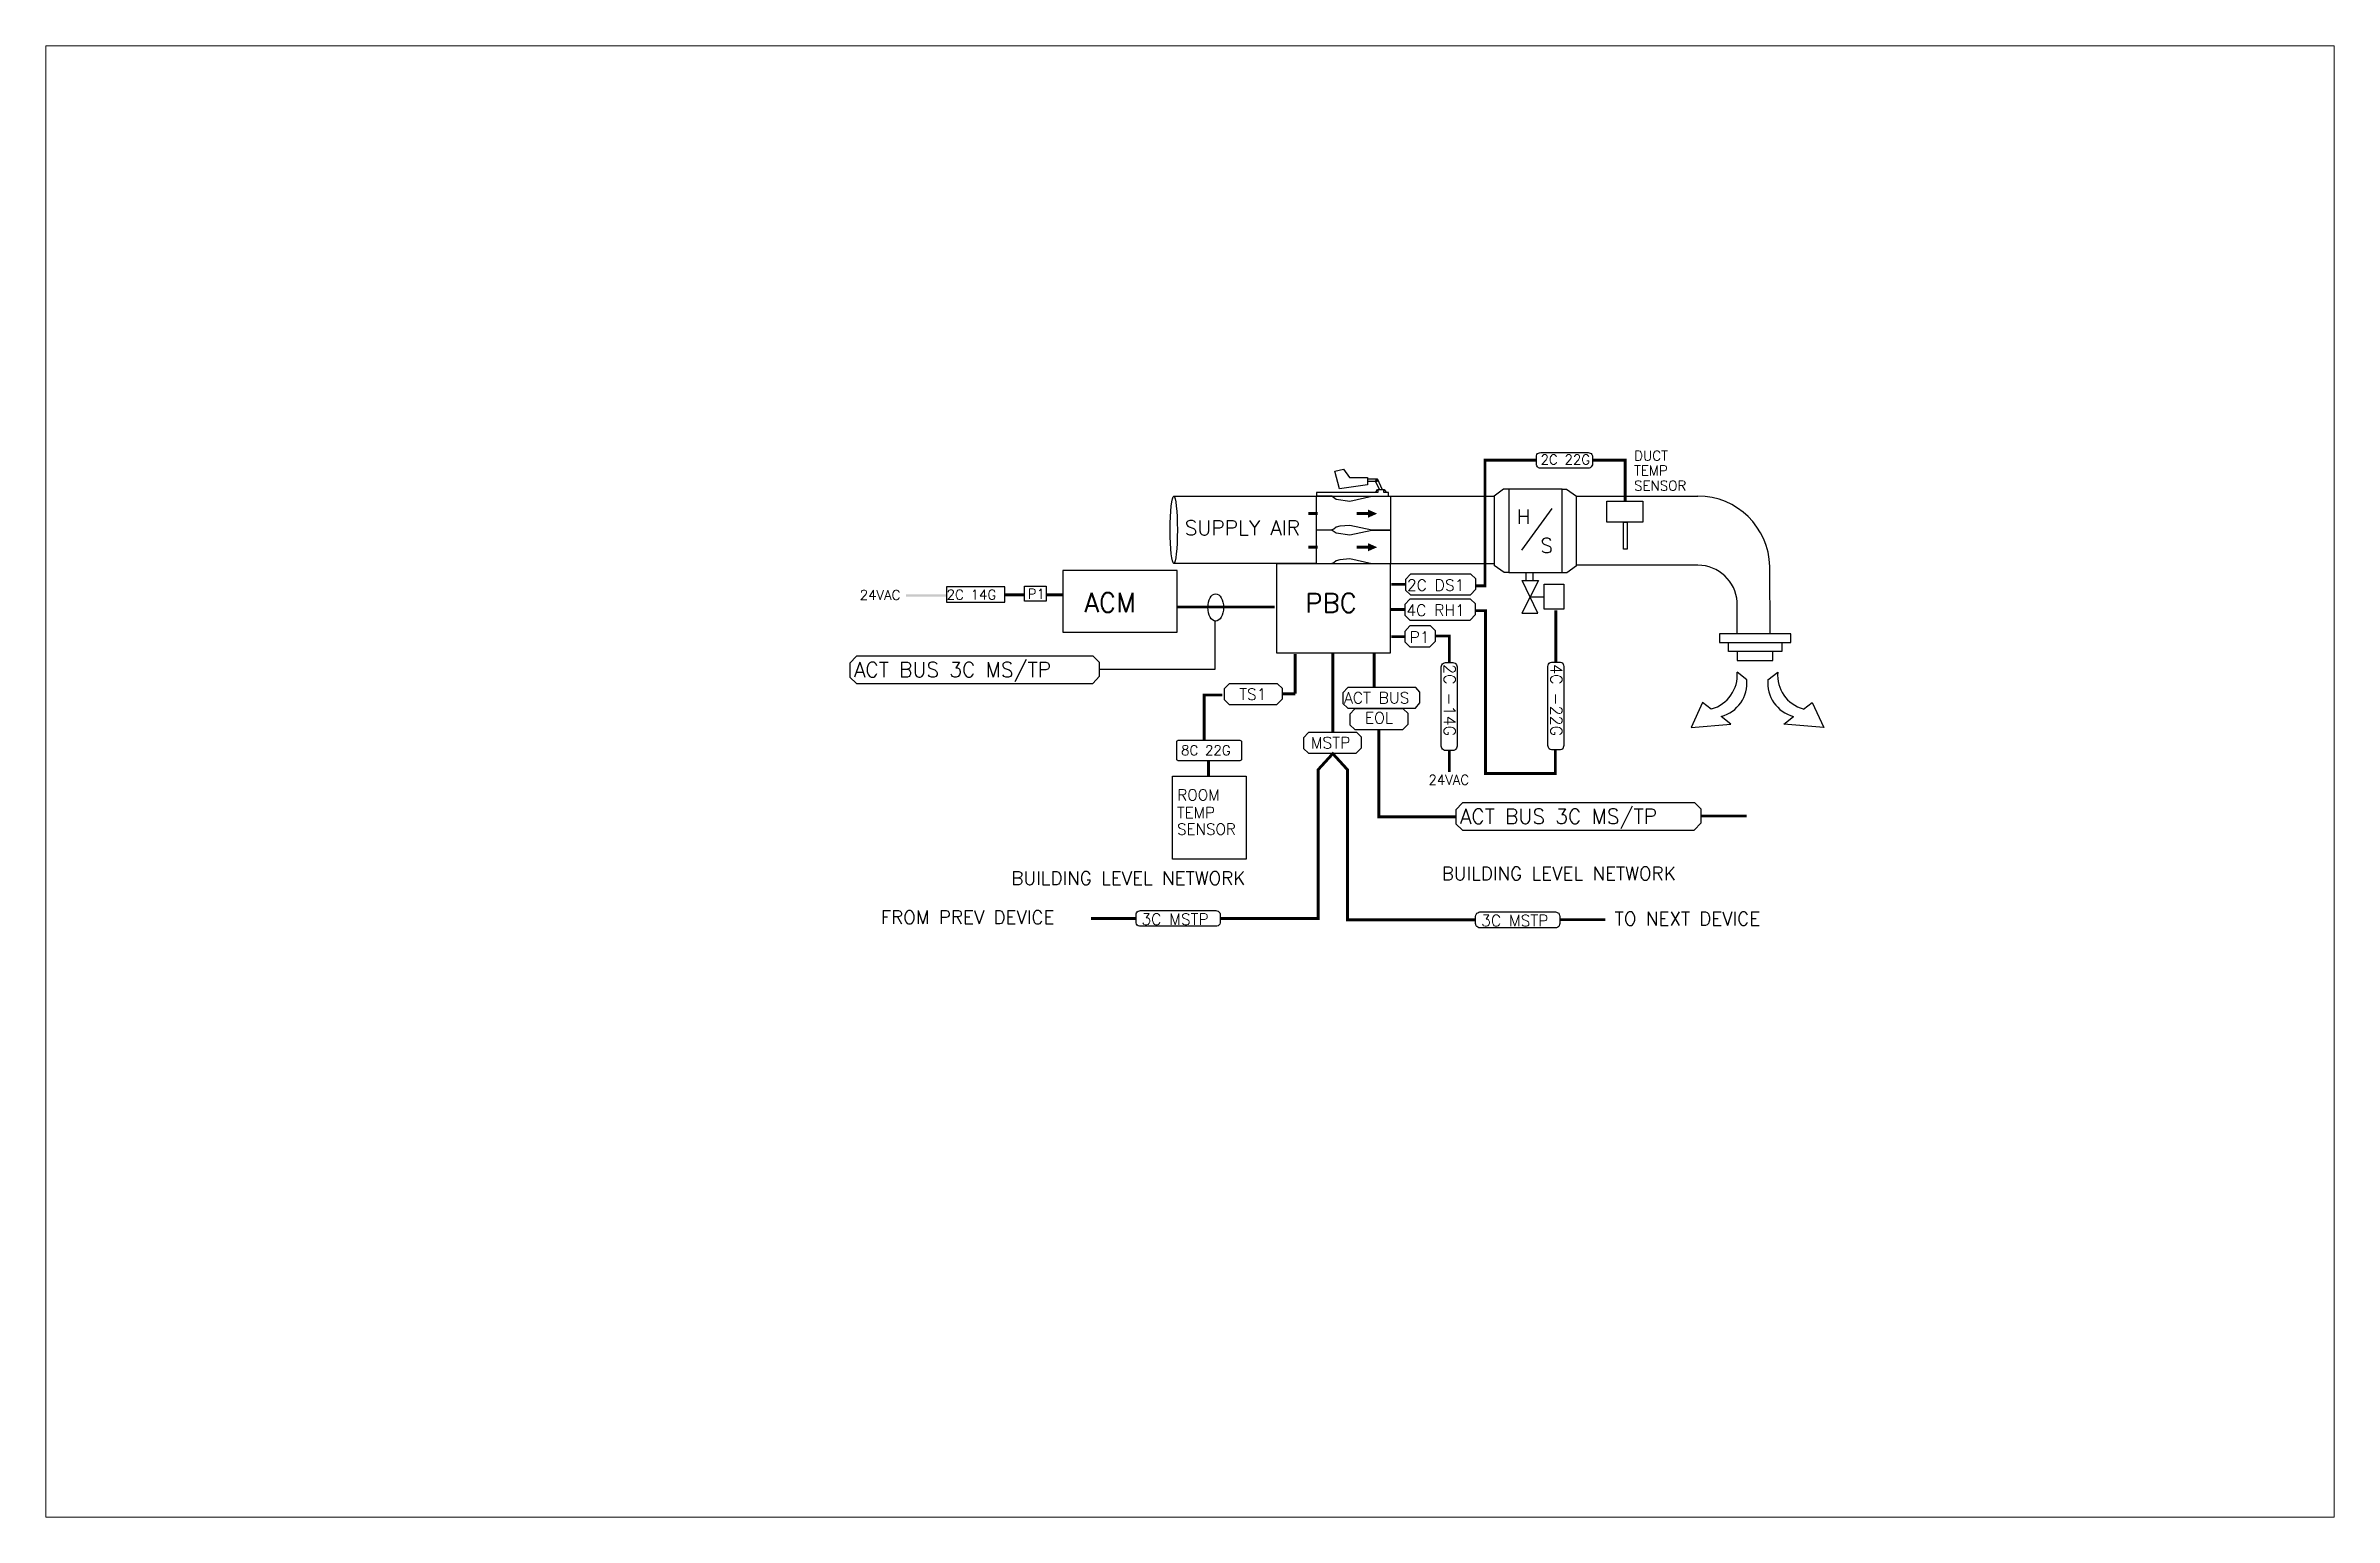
# Paper-space layout 'Layout1' of a CAD drawing. Extents: x 0.7 to 16.1, y 0.3 to 10.2.
# The model-space entities are those that its viewports show. They can reach past a viewport. Long polylines and large blocks are cut down to what shows.
import ezdxf

# ---------------------------------------------------------------- set-up
doc = ezdxf.new("R2010")
doc.units = 0
doc.header["$LTSCALE"] = 96
doc.header["$MEASUREMENT"] = 0
doc.layers.get('0').update_dxf_attribs({"linetype": 'CONTINUOUS'})
for name, color, linetype in [('COIL', 7, 'CONTINUOUS'), ('DUCT TEMP', 7, 'CONTINUOUS'), ('HOOD', 7, 'CONTINUOUS'), ('MVIEW', 1, 'CONTINUOUS'), ('SUP', 7, 'CONTINUOUS'), ('TEMP SENS', 7, 'CONTINUOUS')]:
    doc.layers.add(name, color=color, linetype=linetype)
doc.styles.get("Standard").update_dxf_attribs({"font": 'ROMANS'})

msp = doc.modelspace()

# ---------------------------------------------------------------- hatches: boundary and pattern name
at = {"layer": 'SUP', "linetype": 'Continuous', "transparency": 33554687}
msp.add_hatch(color=7, dxfattribs=at).paths.add_polyline_path([(648, 628), (648, 629.5), (622, 629.5), (622, 628)])

# ---------------------------------------------------------------- linework, layer by layer
msp.add_ellipse((795, 671.1), major_axis=(0, 21.8), ratio=0.107953)
at = {"layer": 'COIL', "color": 7, "linetype": 'Continuous'}
msp.add_lwpolyline([(990, 616.4), (990, 623.3), (986.9, 626.3), (947.7, 626.3), (944.4, 622.9), (944.4, 616), (947.7, 612.8), (986.5, 612.8)], close=True, dxfattribs=at)
at = {"layer": 'COIL', "color": 7, "linetype": 'Continuous', "const_width": 1.85}
for points in [[(944.4, 619.6), (935.4, 619.6)], [(996.5, 595.5), (996.5, 618.9), (990, 618.9)]]:
    msp.add_lwpolyline(points, dxfattribs=at)
at = {"layer": 'COIL', "color": 7, "ltscale": 2, "const_width": 1.85}
for points in [[(1042, 619.2), (1042, 585.7)], [(1041.6, 528.9), (1041.6, 513.7), (996.5, 513.7), (996.5, 595.5)], [(977.3, 485.7), (977.3, 485.7), (927.6, 485.7), (927.6, 542)]]:
    msp.add_lwpolyline(points, dxfattribs=at)
at = {"layer": 'DUCT TEMP', "color": 7, "ltscale": 2, "const_width": 1.85}
for points in [[(1029.1, 716.2), (996.2, 716.2), (996.2, 635), (990.2, 635)], [(1086.8, 689.7), (1086.8, 716.2), (1065.6, 716.2)]]:
    msp.add_lwpolyline(points, dxfattribs=at)
at = {"layer": 'DUCT TEMP', "color": 7, "lineweight": 25, "transparency": 33554687}
msp.add_lwpolyline([(1065.7, 713.7), (1065.6, 713.1), (1065.3, 712.4), (1064.9, 711.8), (1064.2, 711.3), (1063.5, 711), (1062.8, 710.9), (1032.2, 710.9), (1031.5, 711), (1030.7, 711.3), (1030.2, 711.8), (1029.7, 712.4), (1029.5, 713.1), (1029.4, 713.7), (1029.4, 718.3), (1029.5, 718.9), (1029.7, 719.8), (1030.2, 720.4), (1030.7, 720.8), (1031.5, 721), (1032.2, 721.1), (1062.8, 721.1), (1063.5, 721), (1064.2, 720.8), (1064.9, 720.4), (1065.3, 719.8), (1065.6, 718.9), (1065.7, 718.3)], close=True, dxfattribs=at)
at = {"layer": 'DUCT TEMP', "color": 7, "linetype": 'Continuous', "lineweight": 25}
for points in [[(1098.2, 676.2), (1074.9, 676.2), (1074.9, 689.7), (1098.2, 689.7)], [(1088, 658.7), (1085.7, 658.7), (1085.7, 676), (1088, 676)]]:
    msp.add_lwpolyline(points, close=True, dxfattribs=at)
at = {"layer": 'DUCT TEMP', "color": 7, "linetype": 'Continuous', "const_width": 1.85}
msp.add_lwpolyline([(944.7, 635.9), (935.6, 635.9)], dxfattribs=at)
at = {"layer": 'DUCT TEMP', "color": 7, "linetype": 'Continuous'}
msp.add_lwpolyline([(990.2, 632.7), (990.2, 639.5), (987.1, 642.5), (948, 642.5), (944.7, 639.1), (944.7, 632.2), (948, 629.1), (986.8, 629.1)], close=True, dxfattribs=at)
at = {"layer": 'HOOD', "color": 0}
for p, q in [((1008.2, 697.5), (1002, 693)), ((1011.6, 697.5), (1008.2, 697.5)), ((1011.6, 697.5), (1011.6, 643.5)), ((1046, 643.5), (1046, 697.5)), ((1046, 697.5), (1048.8, 697.5)), ((1048.8, 697.5), (1055.3, 693)), ((795, 692.8), (887.3, 692.8)), ((897.3, 692.8), (887.3, 692.8)), ((887.3, 671.1), (887.3, 692.8)), ((897.3, 692.8), (900, 691)), ((900, 691), (908.8, 689.7)), ((908.8, 689.7), (923.1, 692.8)), ((923.1, 692.8), (935.2, 692.8)), ((935.2, 692.8), (1002, 692.8)), ((935.2, 692.8), (935.2, 671)), ((1002, 693), (1002, 648)), ((1039.3, 684.9), (1019.8, 658)), ((1055.3, 693), (1133.8, 693)), ((1055.3, 647.9), (1055.3, 693)), ((887.3, 671.1), (897.3, 671.1)), ((897.3, 671), (887.3, 671)), ((887.3, 649.3), (887.3, 671)), ((898.4, 671.6), (897.1, 671.1)), ((897.3, 671), (900, 669.2)), ((900, 672.9), (898.4, 671.6)), ((902.4, 673.6), (900, 672.9)), ((900, 669.2), (908.8, 668)), ((908.8, 674), (902.4, 673.6)), ((923.1, 671), (908.8, 674)), ((908.8, 668), (923.1, 671)), ((923.1, 671), (935.2, 671)), ((935.2, 671), (923.1, 671)), ((935.2, 671), (935.2, 649.2)), ((900, 651.1), (898.4, 649.8)), ((902.4, 651.8), (900, 651.1)), ((908.8, 652.3), (902.4, 651.8)), ((923.1, 649.2), (908.8, 652.3)), ((887.3, 649.3), (795, 649.3)), ((887.3, 649.3), (897.3, 649.3)), ((898.4, 649.8), (897.1, 649.3)), ((897.1, 649.3), (897.3, 649.3)), ((935.2, 649.2), (923.1, 649.2)), ((1002, 649.2), (935.2, 649.2)), ((1008.5, 643.5), (1002, 648)), ((1011.6, 643.5), (1008.5, 643.5)), ((1046, 643.5), (1049.1, 643.5)), ((1049.1, 643.5), (1055.3, 648)), ((1133.8, 648.3), (1055.3, 648.3)), ((1180.1, 647.5), (1180.2, 604)), ((1159.2, 604), (1159.2, 624.5)), ((1159.2, 604), (1147.7, 604)), ((1147.7, 604), (1147.7, 598.3)), ((1147.7, 598.3), (1193.9, 598.3)), ((1153.5, 592.5), (1153.5, 598.3)), ((1188.1, 592.5), (1153.5, 592.5)), ((1182.3, 604), (1159.2, 604)), ((1159.2, 592.5), (1159.2, 586.7)), ((1193.9, 604), (1182.3, 604)), ((1182.3, 586.7), (1182.3, 592.5)), ((1188.1, 598.3), (1188.1, 592.5)), ((1193.9, 598.3), (1193.9, 604)), ((1165.4, 574.3), (1159.1, 579.2)), ((1159.2, 586.7), (1182.3, 586.7)), ((1179, 574.3), (1185.4, 579.2)), ((1136.8, 559.6), (1129.4, 543.3)), ((1142.4, 555.3), (1136.8, 559.6)), ((1155.1, 545.5), (1148.9, 550.5)), ((1189.3, 545.5), (1195.5, 550.5)), ((1202.1, 555.3), (1207.6, 559.6)), ((1207.6, 559.6), (1215.1, 543.3)), ((1129.4, 543.3), (1155.1, 545.5)), ((1215.1, 543.3), (1189.3, 545.5))]:
    msp.add_line(p, q, dxfattribs=at)
at = {"layer": 'HOOD', "color": 0, "linetype": 'Continuous'}
for p, q in [((1046, 697.5), (1011.6, 697.5)), ((1011.6, 643.5), (1046, 643.5))]:
    msp.add_line(p, q, dxfattribs=at)
at = {"layer": 'HOOD', "color": 7, "linetype": 'Continuous', "lineweight": 25}
for points in [[(908.6, 705), (920.3, 705), (920.3, 700.3), (902.2, 697.7), (899.2, 709), (904.8, 710.3)], [(887.3, 692.8), (933.8, 692.8), (933.8, 695.2), (930.7, 695.2), (930.7, 696.9), (927, 696.9), (927, 695.2), (887.3, 695.2)], [(926.1, 703.4), (925.9, 703.6), (925.8, 703.7), (925.6, 703.6), (925.4, 703.4), (925.6, 703.3), (925.8, 703.1), (925.9, 703.3)]]:
    msp.add_lwpolyline(points, close=True, dxfattribs=at)
for points in [[(920.2, 704), (926.4, 704), (926.4, 702.3), (920.4, 702.3)], [(925, 695.4), (925.7, 695.4), (926.7, 697.3), (931, 697.3), (932.3, 695.4), (933.2, 695.4)], [(928, 697.3), (925.4, 702.6)], [(926.4, 704.3), (929.8, 697.3)]]:
    msp.add_lwpolyline(points, dxfattribs=at)
at = {"layer": 'HOOD', "color": 0, "const_width": 2.04}
for points in [[(888.1, 681.7), (881.9, 681.7)], [(922.2, 681.7), (913.3, 681.7)], [(888.1, 659.9), (881.9, 659.9)], [(922.2, 659.9), (913.3, 659.9)]]:
    msp.add_lwpolyline(points, dxfattribs=at)
at = {"layer": 'HOOD', "color": 0}
for points in [[(926.5, 681.6, 0, 5.23, 0), (920.6, 681.6, 5.23, 5.23, 0)], [(926.5, 659.9, 0, 5.23, 0), (920.6, 659.9, 5.23, 5.23, 0)]]:
    msp.add_lwpolyline(points, format="xyseb", dxfattribs=at)
for centre, radius, start, end in [((1133.8, 646.6), 46.4, 1.0112, 90), ((1133.7, 622.7), 25.6, 4.1744, 89.8926), ((1136.8, 577.1), 22.4, 285.0105, 5.3272), ((1207.7, 577.1), 22.4, 174.6728, 254.9895), ((1143.1, 572.2), 22.4, 285.0105, 5.3272), ((1201.3, 572.2), 22.4, 174.6728, 254.9895)]:
    msp.add_arc(centre, radius, start, end, dxfattribs=at)
at = {"layer": 'SUP', "color": 7, "linetype": 'Continuous', "lineweight": 25}
for p, q in [((1022.8, 638.3), (1022.8, 643.5)), ((1027.3, 638.3), (1027.3, 643.5))]:
    msp.add_line(p, q, dxfattribs=at)
at = {"layer": 'SUP', "color": 7, "linetype": 'Continuous'}
for p, q in [((821.8, 581), (821.8, 612.5)), ((747.1, 581), (821.8, 581))]:
    msp.add_line(p, q, dxfattribs=at)
at = {"layer": 'SUP', "color": 7, "linetype": 'Continuous', "lineweight": 25}
for points in [[(797.1, 644.8), (723.4, 644.8), (723.4, 605.1), (797.1, 605.1)], [(935.2, 649.2), (861.5, 649.2), (861.5, 591.6), (935.2, 591.6)], [(1020.1, 638.3), (1030.7, 638.3), (1019.9, 617.3), (1030.4, 617.3)], [(1034.4, 636), (1047.2, 636), (1047.2, 619.9), (1034.4, 619.9)]]:
    msp.add_lwpolyline(points, close=True, dxfattribs=at)
at = {"layer": 'SUP'}
for points in [[(648, 624.5), (685.9, 624.5), (685.9, 634.3), (648, 634.3)], [(698.6, 634.7), (712.6, 634.7), (712.6, 625), (698.6, 625)]]:
    msp.add_lwpolyline(points, close=True, dxfattribs=at)
at = {"layer": 'SUP', "color": 7, "ltscale": 2, "const_width": 1.85}
for points in [[(698.6, 629.1), (685.9, 629.1)], [(712.6, 629.1), (722.9, 629.1)]]:
    msp.add_lwpolyline(points, dxfattribs=at)
at = {"layer": 'SUP', "color": 7, "linetype": 'Continuous', "const_width": 1.85}
for points in [[(797.1, 621.3), (860.3, 621.3)], [(897.8, 540.1), (897.8, 591.6)], [(944.4, 602.1), (935.6, 602.1)], [(964.1, 602.5), (973.1, 602.5), (973.1, 585.3)], [(888.3, 511.2), (888.3, 516.1), (897.8, 526.5), (907.3, 516.1), (907.3, 511.2)], [(973.1, 528.5), (973.1, 514.7)], [(888.3, 511.2), (888.3, 420), (825, 420)], [(907.3, 511.2), (907.3, 419.1), (990, 419.1)], [(1165.3, 486.2), (1136, 486.2)], [(770.6, 420), (741.4, 420)], [(1073.9, 419.2), (1044.5, 419.2)]]:
    msp.add_lwpolyline(points, dxfattribs=at)
at = {"layer": 'SUP', "color": 7, "linetype": 'Continuous', "lineweight": 25}
msp.add_lwpolyline([(1025.3, 627.8), (1034.6, 627.8)], dxfattribs=at)
at = {"layer": 'SUP', "color": 7, "linetype": 'Continuous'}
for points in [[(964.1, 599.1), (964.1, 605.9), (960.9, 609), (947.7, 609), (944.4, 605.5), (944.4, 598.7), (947.7, 595.5), (960.6, 595.5)], [(589.9, 571.9), (742.6, 571.9), (747.1, 576.6), (747.1, 585.5), (743, 589.4), (589.9, 589.4), (585.6, 585), (585.6, 576)], [(954, 559.3), (954, 566.2), (951.5, 569.2), (907.5, 569.2), (904.2, 565.8), (904.2, 558.9), (907.5, 555.8), (951.2, 555.8)], [(946.5, 545.6), (946.5, 552.4), (943.3, 555.4), (912.1, 555.4), (908.8, 552), (908.8, 545.2), (912.1, 542), (943, 542)], [(916.4, 530.3), (916.4, 537.1), (913.3, 540.1), (882.1, 540.1), (878.8, 536.7), (878.8, 529.9), (882.1, 526.7), (912.9, 526.7)], [(981.6, 477.1), (1131.4, 477.1), (1136, 481.7), (1136, 490.7), (1131.9, 494.6), (981.6, 494.6), (977.3, 490.1), (977.3, 481.2)]]:
    msp.add_lwpolyline(points, close=True, dxfattribs=at)
at = {"layer": 'SUP', "color": 7, "linetype": 'Continuous', "lineweight": 20, "const_width": 1.85}
msp.add_lwpolyline([(924.6, 569.2), (924.6, 591.2)], dxfattribs=at)
at = {"layer": 'SUP', "color": 7, "lineweight": 25, "transparency": 33554687}
for points in [[(970.7, 528.5), (970.1, 528.6), (969.4, 528.9), (968.8, 529.3), (968.3, 530.1), (968, 530.7), (967.9, 531.4), (967.9, 582.5), (968, 583.3), (968.3, 584), (968.8, 584.6), (969.4, 585), (970.1, 585.2), (970.7, 585.3), (975.3, 585.3), (976, 585.2), (976.8, 585), (977.4, 584.6), (977.8, 584), (978, 583.3), (978.1, 582.5), (978.1, 531.4), (978, 530.7), (977.8, 530.1), (977.4, 529.3), (976.8, 528.9), (976, 528.6), (975.3, 528.5)], [(1039.7, 528.9), (1039.1, 529), (1038.4, 529.2), (1037.7, 529.6), (1037.3, 530.4), (1037, 531.1), (1036.9, 531.7), (1036.9, 582.9), (1037, 583.6), (1037.3, 584.4), (1037.7, 584.9), (1038.4, 585.4), (1039.1, 585.6), (1039.7, 585.7), (1044.3, 585.7), (1044.9, 585.6), (1045.8, 585.4), (1046.4, 584.9), (1046.8, 584.4), (1047, 583.6), (1047.1, 582.9), (1047.1, 531.7), (1047, 531.1), (1046.8, 530.4), (1046.4, 529.6), (1045.8, 529.2), (1044.9, 529), (1044.3, 528.9)], [(770.6, 422.3), (770.7, 422.9), (770.9, 423.6), (771.3, 424.2), (772.1, 424.7), (772.8, 425), (773.4, 425.1), (822.2, 425.1), (822.9, 425), (823.7, 424.7), (824.2, 424.2), (824.7, 423.6), (824.9, 422.9), (825, 422.3), (825, 417.7), (824.9, 417.1), (824.7, 416.2), (824.2, 415.6), (823.7, 415.2), (822.9, 415), (822.2, 414.9), (773.4, 414.9), (772.8, 415), (772.1, 415.2), (771.3, 415.6), (770.9, 416.2), (770.7, 417.1), (770.6, 417.7)], [(990.1, 421.3), (990.2, 422), (990.4, 422.6), (990.9, 423.3), (991.6, 423.7), (992.3, 424.1), (992.9, 424.2), (1041.7, 424.2), (1042.4, 424.1), (1043.2, 423.7), (1043.8, 423.3), (1044.2, 422.6), (1044.4, 422), (1044.5, 421.3), (1044.5, 416.8), (1044.4, 416.1), (1044.2, 415.2), (1043.8, 414.7), (1043.2, 414.3), (1042.4, 414), (1041.7, 413.9), (992.9, 413.9), (992.3, 414), (991.6, 414.3), (990.9, 414.7), (990.4, 415.2), (990.2, 416.1), (990.1, 416.8)]]:
    msp.add_lwpolyline(points, close=True, dxfattribs=at)
at = {"layer": 'SUP', "color": 7, "linetype": 'Continuous'}
msp.add_ellipse((822.1, 621), major_axis=(0, 8.78), ratio=0.575757, dxfattribs=at)
at = {"layer": 'TEMP SENS', "color": 7, "linetype": 'Continuous', "const_width": 1.85}
for points in [[(873.5, 565.2), (873.5, 590.9)], [(814.7, 535.1), (814.7, 564.4), (826.5, 564.4)], [(865, 565.2), (873.5, 565.2)]]:
    msp.add_lwpolyline(points, dxfattribs=at)
at = {"layer": 'TEMP SENS', "color": 7, "linetype": 'Continuous'}
for points in [[(865.2, 561.9), (865.2, 568.7), (862.1, 571.7), (830.9, 571.7), (827.6, 568.3), (827.6, 561.5), (830.9, 558.3), (861.7, 558.3)], [(794.2, 511.9), (841.7, 511.9), (841.7, 458.4), (794.2, 458.4)]]:
    msp.add_lwpolyline(points, close=True, dxfattribs=at)
at = {"layer": 'TEMP SENS', "color": 7, "linetype": 'Continuous', "lineweight": 25, "transparency": 33554687}
msp.add_lwpolyline([(797.7, 522.1), (838, 522.1, 0.414214), (839, 523.1), (839, 533.9, 0.414214), (838, 534.9), (797.7, 534.9, 0.414214), (796.7, 533.9), (796.7, 523.1, 0.414214)], format="xyb", close=True, dxfattribs=at)
at = {"layer": 'TEMP SENS', "color": 7, "ltscale": 2, "const_width": 1.85}
msp.add_lwpolyline([(817.4, 522.1), (817.4, 511.9)], dxfattribs=at)

# ---------------------------------------------------------------- texts
at = {"layer": 'COIL', "color": 7, "linetype": 'Continuous'}
msp.add_text('4C RH1', height=7.35, dxfattribs=at).set_placement((945.4, 615.5))
at = {"layer": 'COIL', "color": 7, "ltscale": 2}
msp.add_text('4C -22G', height=7.54, rotation=270, dxfattribs=at).set_placement((1038.5, 584.4))
at = {"layer": 'DUCT TEMP', "color": 7, "transparency": 33554687}
for s, p in [('2C 22G', (1032.1, 713.4)), ('TEMP', (1092.6, 706.3)), ('DUCT', (1092.6, 715.9)), ('SENSOR', (1092.6, 696.5))]:
    msp.add_text(s, height=6.34, dxfattribs=at).set_placement(p)
at = {"layer": 'DUCT TEMP', "color": 7, "linetype": 'Continuous'}
msp.add_text('2C DS1', height=7.35, dxfattribs=at).set_placement((945.7, 631.7))
at = {"layer": 'HOOD', "color": 0}
for s, height, p in [('H', 9.37, (1016.7, 675)), ('SUPPLY AIR', 9.56, (802.1, 667.7)), ('S', 9.37, (1032, 656.3))]:
    msp.add_text(s, height=height, dxfattribs=at).set_placement(p)
at = {"layer": 'SUP', "color": 7, "transparency": 33554687}
for s, p in [('24VAC', (592, 625.9)), ('2C 14G', (648.2, 626.1)), ('P1', (700.6, 626.6)), ('24VAC', (959.6, 506.4))]:
    msp.add_text(s, height=6.34, dxfattribs=at).set_placement(p)
at = {"layer": 'SUP', "color": 7, "linetype": 'Continuous'}
for s, height, p in [('ACM', 12.35, (737.1, 618)), ('PBC', 12.35, (880, 617.7)), ('P1', 7.35, (947.5, 598.1)), ('ACT BUS 3C MS/TP', 9.588, (588.3, 576)), ('ACT BUS', 7.35, (905.1, 558.9)), ('EOL', 7.35, (918.5, 545.9)), ('MSTP', 7.35, (883.6, 529.9)), ('ACT BUS 3C MS/TP', 9.588, (980, 481.2)), ('BUILDING LEVEL NETWORK', 8.674, (690, 441.7)), ('BUILDING LEVEL NETWORK', 8.674, (968.2, 444.7)), ('FROM PREV DEVICE ', 8.674, (605.6, 416.4)), ('3C MSTP', 7.35, (774.1, 415.8)), ('3C MSTP', 7.35, (993.7, 414.9)), ('TO NEXT DEVICE ', 8.674, (1080, 415.5))]:
    msp.add_text(s, height=height, dxfattribs=at).set_placement(p)
at = {"layer": 'SUP', "color": 7, "ltscale": 2}
msp.add_text('2C -14G', height=7.54, rotation=270, dxfattribs=at).set_placement((969.6, 584.4))
at = {"layer": 'TEMP SENS', "color": 7, "linetype": 'Continuous'}
for s, height, p in [('TS1', 7.35, (837.3, 561.2)), ('ROOM', 7.16, (797.3, 496.2)), ('TEMP', 7.16, (797.1, 484.8)), ('SENSOR', 7.16, (797.1, 474.1))]:
    msp.add_text(s, height=height, dxfattribs=at).set_placement(p)
at = {"layer": 'TEMP SENS', "color": 7, "transparency": 33554687}
msp.add_text('8C 22G', height=6.34, dxfattribs=at).set_placement((799.7, 525.5))

psp = doc.layouts.get("Layout1")

# ---------------------------------------------------------------- viewports
at = {"layer": 'MVIEW'}
psp.add_viewport(center=(8.368, 5.293), size=(15.405, 9.90426), view_center_point=(805.5, 508.5), view_height=951, dxfattribs=at)

doc.saveas('drawing.dxf')
